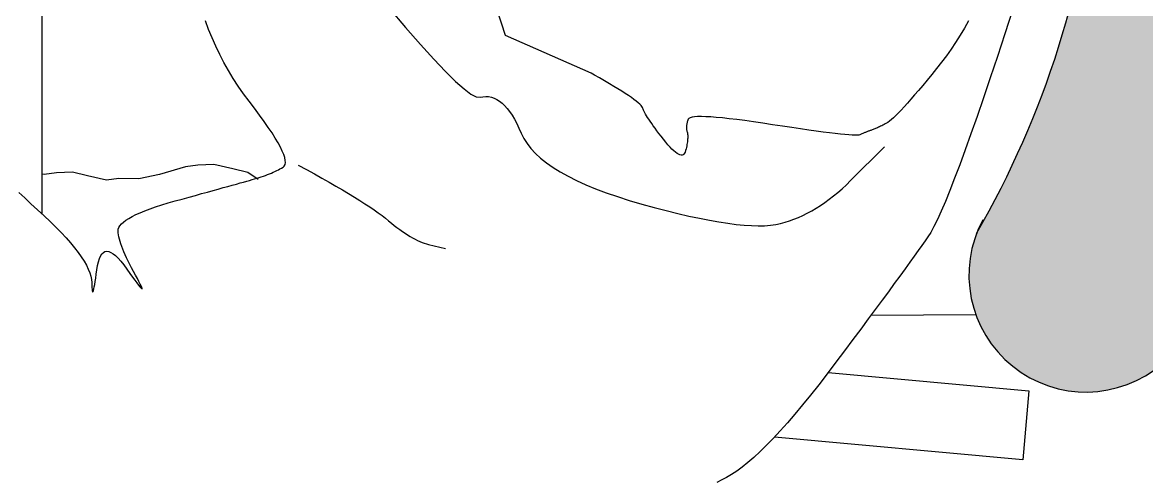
# Model space of a CAD drawing. Header units: metres. Extents: x 11076 to 23011, y 5678 to 28676.
# Drawn here: x 21451.3 to 21936.1, y 21194 to 21391.9 of the extents above; entities that cross this region are included whole.
import ezdxf

# ---------------------------------------------------------------- set-up
doc = ezdxf.new("R2010")
doc.units = ezdxf.units.M
doc.layers.add('_relleno', color=255, linetype='Continuous')
doc.layers.add('A_MOBILIARIO', color=43, linetype='Continuous')

# ---------------------------------------------------------------- blocks, each defined once
blk = doc.blocks.new('scrivania_4')
at = {"layer": '_relleno'}
h = blk.add_hatch(color=256, dxfattribs=at)
h.dxf.hatch_style = 1
h.paths.add_polyline_path([(306.1065786619657, 147.5968537224948, 0.7790627260169732), (306.0265143914617, 147.6530201407154, 0.2283376463122324), (305.9867189018244, 147.2186006464703, 0.7790627260076608), (306.0756553484757, 147.259285562644, -0.2192910785586969)])
h.paths.add_polyline_path([(307.9492241111172, 147.1371643427933, -0.2584144457870255), (307.972459003588, 147.1505767048816, 0.05748855653445815), (307.9311771274419, 147.2057308921223, 0.07147458222572707), (307.8198074093982, 147.3083614656529, 0.3117448182546531), (307.66762955652, 147.3214265222937, 0.130278918147315), (307.5646040990565, 147.2353598581201, 0.1302789181426287), (307.491130369209, 147.1230062796779, 0.3117448182621085), (307.5218410599198, 146.973387938261, 0.07147458222154818), (307.6367512382265, 146.8747375472857, 0.05748855653774858), (307.6963405605193, 146.8401645760852, -0.2584144457927703), (307.7069537606961, 146.8648042121814, 0.155221185333473), (307.8713401194878, 146.962943758394, 0.1546971684463481)])
h.paths.add_polyline_path([(307.9447306471905, 147.6981501537114, -0.2584144457761143), (307.9222341321128, 147.712767215462, 0.155221185335231), (307.8532273541898, 147.89135139754, 0.1546971684458921), (307.6946393772025, 147.997504973721, -0.258414445785298), (307.68533815749, 148.022669214158, 0.05748855653016043), (307.6240112377625, 147.9912815321083, 0.07147458222434822), (307.5040665546837, 147.8988179083368, 0.3117448182741995), (307.4655211506882, 147.7510239759694, 0.1302789181400129), (307.5329776351049, 147.6349578815409, 0.1302789181595748), (307.631328849445, 147.5435863640498, 0.311744818240129), (307.7839835076401, 147.5486212365613, 0.07147458221757984), (307.9006021948275, 147.6452459255072, 0.05748855654364877)])
h.paths.add_polyline_path([(307.8161157341381, 148.0304989102415, 0.1208603299950725), (307.7173310494479, 148.0457836684824, 0.7595602379495904), (307.6946393772025, 147.997504973721, -0.1552211853333169), (307.8536307597847, 147.8908467075054, -0.1546971684478388), (307.9222341321128, 147.712767215462, 0.7595602378830887), (307.9743260420771, 147.7242640529959, 0.1208603299973952), (307.981182036382, 147.8239888398153, 0.1031505690553961), (307.9194570037293, 147.9438760865492, 0.1031505690546811)])
h.paths.add_polyline_path([(307.6428545575026, 148.0300306425777, 0.2077532647083604), (307.6184611781438, 148.0605485521736), (307.4668137584529, 147.9393347113097, 0.2077532647084214), (307.4912071378121, 147.9088168017141)])
h.paths.add_polyline_path([(307.9669441797414, 147.6245707164586, 0.2077532647124791), (307.9425508003819, 147.6550886260549), (307.7909033806914, 147.5338747851913, 0.2077532647123779), (307.815296760051, 147.503356875595)])
h.paths.add_polyline_path([(307.6535283083105, 146.8350500910684), (307.5084730431197, 146.9640799525573, 0.2077532647121819), (307.4825067480367, 146.9348886647755), (307.6275620132278, 146.8058588032862, 0.207753264712213)])
h.paths.add_polyline_path([(307.9342831046025, 146.9065222194349, 0.1031505690686503), (308.0022345130188, 147.0229934076499, 0.1208603299970981), (308.0006384718908, 147.12294084592, 0.7595602379099566), (307.9492241111172, 147.1371643427933, -0.155221185333837), (307.8709107017935, 146.9624610073721, -0.1546971684459043), (307.7069537606961, 146.8648042121814, 0.759560238001356), (307.7270721195171, 146.8153977753981, 0.1208603299975724), (307.8265245283927, 146.8254603860465, 0.1031505690368816)])
h.paths.add_polyline_path([(307.8534603710496, 147.3519144256244, 0.2077532647123049), (307.827494075967, 147.3227231378422), (307.9725493411583, 147.1936932763527, 0.207753264711971), (307.998515636241, 147.2228845641349)])
at = {"linetype": 'Continuous'}
for p, q in [((306.1521142962048, 147.6321008567448), (306.1069183636394, 147.6319061607646)), ((306.5096710676091, 147.588428267866), (306.5096710676091, 146.8693675649483))]:
    blk.add_line(p, q, dxfattribs=at)
for points in [[(306.0910996427567, 147.5005590816618), (306.0944360650012, 147.510849852848), (306.0976312236564, 147.5205842342439), (306.1006858566518, 147.5297610194257), (306.1035994603055, 147.5383823869943), (306.1063720698041, 147.5464442139937), (306.1090036499611, 147.5539506233799), (306.1114937322802, 147.5608996707997), (306.1138427852595, 147.5672933006063), (306.116051816259, 147.573127155596), (306.1181198179167, 147.5784055929726), (306.1200463217385, 147.5831266683826), (306.121831561971, 147.5872913540024), (306.1234770144722, 147.5908972369825), (306.124980231207, 147.5939469644209), (306.126342922282, 147.5964390956442), (306.1275645840162, 147.5983758092543), (306.1288000923817, 147.600139464289), (306.1302006337066, 147.6021184519077), (306.1317671801683, 147.6043125378637), (306.1334992280856, 147.6067239007589), (306.1353977848205, 147.6093481833896), (306.1374628151882, 147.6121895087108), (306.139693616444, 147.6152449601923), (306.1420896849079, 147.6185167164358), (306.144653468614, 147.6220021303434), (306.1473825195283, 147.625703849013), (306.1502775755791, 147.629620666019), (306.1533376645896, 147.6337528156109), (306.1565647309137, 147.6380998292916), (306.1599568301965, 147.6426621755581), (306.1635159067939, 147.6474393859125), (306.1672402505985, 147.6524329010299), (306.1709950716897, 147.6574077577698), (306.1746426284283, 147.6621338186915), (306.1781826865674, 147.6666101116189), (306.1816154803548, 147.6708376087281), (306.1849424856484, 147.6748138971707), (306.1881602822361, 147.6785418582922), (306.1912725245777, 147.6820195829223), (306.1942757924619, 147.6852499524084), (306.1971730376047, 147.6882281410499), (306.1999630183957, 147.6909575338732), (306.2026467070111, 147.6934378966316), (306.205221924851, 147.6956687256434), (306.2076915884438, 147.6976493181646), (306.210051809084, 147.6993806111877), (306.2123064754771, 147.7008616677203), (306.2144531395909, 147.7020951348604), (306.2165308745618, 147.7031919463261), (306.2185774767343, 147.7042705438171)], [(306.5197553664996, 147.5792158125787), (306.5171665570572, 147.5815903017174), (306.5144492906204, 147.5840677461892), (306.5116025598265, 147.586652503197), (306.5087824407503, 147.5892452487296), (306.5061429947411, 147.5917553731806), (306.5036847254789, 147.5941806979499), (306.5014081014599, 147.5965231673899), (306.4993126541888, 147.5987808371474), (306.4973986179132, 147.6009546793985), (306.4956659926331, 147.603044694145), (306.4941138061715, 147.6050511156327), (306.492743768634, 147.6069725031903), (306.4915541699149, 147.60881029749), (306.4905469543685, 147.6105640300366), (306.4897192054643, 147.612234403573), (306.4890745776613, 147.6138195089306), (306.4886096507473, 147.6153222274552), (306.4883271070059, 147.6167408842266), (306.488225002083, 147.6180759477402), (306.4882068571744, 147.6192642607302), (306.4881727380773, 147.6202496702326), (306.4881231484744, 147.6210299976456), (306.4880566125059, 147.6216076558185), (306.4879753439602, 147.6219790254772), (306.4878781012269, 147.6221474916483), (306.4877651537392, 147.6221099035529), (306.4876354941346, 147.6218706183945), (306.4874918398802, 147.6214238382972), (306.4873322114393, 147.6207741547123), (306.4871571124906, 147.6199193890379), (306.4869650671783, 147.6188619541235), (306.4867582892878, 147.617598230695), (306.4865355372096, 147.6161316037787), (306.4862970803763, 147.614458922596), (306.4860426493562, 147.6125833379256), (306.4857473165368, 147.6107258375823), (306.4853819609837, 147.6091156201064), (306.4849495344108, 147.607747859799), (306.4844470851033, 147.606627382359), (306.483877564777, 147.6057493620865), (306.4832380217151, 147.6051186246823), (306.4825294632813, 147.6047308129428), (306.4817528264668, 147.6045898155744), (306.4809081464557, 147.6046915096222), (306.4799944158869, 147.6050402522897), (306.4790116699462, 147.6056319206218), (306.477960845624, 147.6064704033251), (306.4768410059289, 147.6075518116922), (306.4756530878524, 147.6088800344314), (306.4743963886515, 147.6104521550114), (306.4730713768224, 147.6122701177865), (306.4717826632934, 147.6140978495614), (306.4706350580584, 147.6157043722733), (306.4696290647973, 147.6170875073212), (306.4687634419017, 147.6182506397299), (306.4680404031571, 147.619190150227), (306.4674575005295, 147.6199086859096), (306.4670162098757, 147.6204038339265), (306.4667152895875, 147.6206789793068), (306.4665567192017, 147.6207295305967), (306.4665394913584, 147.6205598450006), (306.4666638754891, 147.6201667717405), (306.4669283957376, 147.6195527236659), (306.4673345279591, 147.6187152879256), (306.4678820027232, 147.6176576153002), (306.4685710894612, 147.61637655501), (306.4694003123161, 147.6148745199052), (306.4702744201397, 147.6132855518399), (306.4710939684567, 147.6117519033933), (306.4718592267011, 147.6102704237892), (306.4725689532636, 147.6088444980514), (306.4732260998583, 147.607469300483), (306.4738277147701, 147.6061496567818), (306.4743750396085, 147.6048821819222), (306.4748678049421, 147.6036700266823), (306.4753079903078, 147.6025085996098), (306.4756924097439, 147.6014017542284), (306.4760227733543, 147.6003480498657), (306.4762983432113, 147.5993486929456), (306.4765205951719, 147.5984012706185), (306.4766880533782, 147.597508195734), (306.4768014557606, 147.5966682618673), (306.4768600643886, 147.595882675444), (306.4767943047466, 147.5951188268536), (306.4765316506021, 147.5943489321853), (306.476073074133, 147.5935727571905), (306.4754166309851, 147.5927907703663), (306.4745659756175, 147.5920010625441), (306.4735176878187, 147.5912065150678), (306.4722732434468, 147.5904047150898), (306.4708321388209, 147.58959784121), (306.4691956155514, 147.5887825084028), (306.4673621977784, 147.5879611295177), (306.4653328576817, 147.587133470307), (306.4631068573301, 147.5863007371954), (306.4606854383339, 147.5854595451565), (306.4580663869076, 147.5846135134643), (306.4552511789072, 147.5837602292695), (306.4522393106538, 147.5829018711729), (306.4491955596261, 147.5820563383941), (306.4462810136604, 147.5812475622724), (306.443495438509, 147.5804745706318), (306.4408390684196, 147.5797383356494), (306.438313379251, 147.5790364444747), (306.4359159229664, 147.5783715442058), (306.4336484096741, 147.5777421941712), (306.4315103356914, 147.5771505729699), (306.4295027083811, 147.5765923234012), (306.4276242861326, 147.5760708304897), (306.4258748346986, 147.5755851220592), (306.4242557947512, 147.5751369082154), (306.422766229299, 147.5747223002518), (306.4214061031573, 147.5743454211224), (306.4201749478291, 147.5740043264741), (306.4190729975637, 147.5736999884839), (306.4180500158266, 147.5734074814472), (306.417051807008, 147.5731110625657), (306.4160788747879, 147.5728085532355), (306.4151312191664, 147.5724999534568), (306.4142093438243, 147.5721830846296), (306.4133122414007, 147.5718623039556), (306.4124404155748, 147.5715354328331), (306.4115938663483, 147.5712024712639), (306.4107740695783, 147.5708610063957), (306.4099780735489, 147.5705158639303), (306.4092092984731, 147.5701641625201), (306.4084638556408, 147.5698068391584), (306.407745633762, 147.569442956853), (306.4070517163047, 147.5690732183475), (306.4063840476231, 147.5686971551459), (306.4057397111867, 147.5683154699927), (306.4052067658715, 147.5678411132794), (306.404865926452, 147.567194976692), (306.4047194067127, 147.5663734409554), (306.4047647586206, 147.5653791531677), (306.405004195962, 147.5642084940546), (306.4054357391981, 147.5628660550665), (306.4060606299392, 147.5613484511787), (306.4068783645037, 147.5596578609911), (306.4078901845007, 147.5577908994774), (306.4090941103934, 147.5557521580895), (306.4104921217188, 147.5535370453763), (306.4120822389398, 147.551150152789), (306.4138664415934, 147.5485868888754), (306.4158427501418, 147.5458518450878), (306.4180131441237, 147.5429404299739), (306.4203756440013, 147.5398572349868), (306.4227791873693, 147.5366540882096), (306.4250660704668, 147.5333936755515), (306.4272375349021, 147.5300726119858), (306.4292940491725, 147.5266928418669), (306.4312370891341, 147.5232519523452), (306.4330632345775, 147.5197528247645), (306.4347741956065, 147.5161940184544), (306.4363702064704, 147.51257650559), (306.4378525087789, 147.5088969011458), (306.4392181508149, 147.5051600308207)], [(306.1706035741021, 147.6568890527862), (306.0839999682441, 147.6648224741566), (306.0867171528164, 147.6944840754686), (306.1937455534078, 147.6846796176509)], [(306.399162083618, 147.567441962371), (306.3956215558285, 147.5693586522202), (306.3922282369206, 147.5712203280209), (306.3889830990695, 147.5730267555246), (306.3858851700991, 147.5747781689806), (306.3829359258673, 147.5764721555388), (306.3801338905153, 147.5781111280485), (306.377480036221, 147.579694852262), (306.3749721843817, 147.5812228244977), (306.3726142237058, 147.5826941077648), (306.3704032376629, 147.5841094048064), (306.3683404326769, 147.5854694535519), (306.3664238643944, 147.5867747224975), (306.3646569530276, 147.5880223302956), (306.3630362783636, 147.5892151582948), (306.3615647569343, 147.5903525037493), (306.3602394722077, 147.5914350694029), (306.3590002899593, 147.5924608868108), (306.3577809382816, 147.5934366667479), (306.3565828930325, 147.5943599963648), (306.3554054162835, 147.595232082087), (306.3542499838925, 147.5960505110634), (306.3531151200016, 147.5968176961451), (306.3520015625402, 147.5975324309056), (306.3509076014009, 147.5981961560201), (306.3498366567967, 147.598805990141), (306.3487853085164, 147.5993648146141), (306.3477562388409, 147.5998709545202), (306.346746999737, 147.6003270569545), (306.3457595707434, 147.6007285304677), (306.3447929444967, 147.6010797322624), (306.3438476246804, 147.6013784837369), (306.3429216669385, 147.6016252533873), (306.335608952488, 147.6033872668295)], [(306.3599420038911, 147.4997322929039), (306.3528420866071, 147.5081064289534), (306.3464288403513, 147.5154541557749), (306.3407027336182, 147.5217774177254), (306.3356625599847, 147.5270754768735), (306.3313083194491, 147.5313483332211), (306.3276419563665, 147.5345955182702), (306.3246617606312, 147.5368184726949), (306.3223674979938, 147.5380162243191), (306.3207594027037, 147.538189745318), (306.3195057224759, 147.5379301959265), (306.3182700432055, 147.5378350027504), (306.3170540749982, 147.5379027251165), (306.3158570799253, 147.5381345694504), (306.314680533844, 147.538528122901), (306.3135212507916, 147.5390872389926), (306.3123824167308, 147.5398080642017), (306.3112615836274, 147.5406932456262), (306.3101611995155, 147.5417401361692), (306.309078816362, 147.5429513829267), (306.3080171164477, 147.5443253109788), (306.3069734174908, 147.5458635952464), (306.3059491953493, 147.5475638228791), (306.3049439463414, 147.5494281724796), (306.3039584083974, 147.5514554376223), (306.30299087141, 147.5536470589814), (306.3018911415068, 147.5558962479772), (306.300504866673, 147.5581003038033), (306.2988330190867, 147.5602589922119), (306.2968738886404, 147.5623737538763), (306.2946299233702, 147.5644419416976), (306.2920977030637, 147.5664664370233), (306.2892806479333, 147.568444358506), (306.2861753377667, 147.5703785874912), (306.2827861649532, 147.5722660083866), (306.2791097092797, 147.5741095025378), (306.2751474466052, 147.5759066570936), (306.2708979010724, 147.5776598849052), (306.2663635207139, 147.5793665388746), (306.2615408853201, 147.5810295003475), (306.2564334151023, 147.5826458879774), (306.2510386620254, 147.5842183488621), (306.245614346469, 147.5857022712826), (306.2404137612414, 147.587060282066), (306.235437175774, 147.5882892304335), (306.2306850585639, 147.5893910607392), (306.2261588854692, 147.5903633601347), (306.2218552362776, 147.5912090099637), (306.217776793271, 147.5919263353062), (306.2139218463456, 147.5925167768355), (306.2102928435345, 147.5929776874527), (306.2068873368037, 147.5933117142567), (306.2037068020111, 147.5935164443972), (306.2007490253693, 147.5935954971492), (306.1980169585943, 147.5935440468129), (306.1955095943242, 147.5933664505919), (306.1932264640629, 147.5930607641321), (306.1911665956343, 147.5926272216821), (306.1892238226949, 147.592086261141), (306.1872875513302, 147.5914655589577), (306.185357816724, 147.590760992176), (306.1834353216202, 147.5899754773272), (306.1815215418776, 147.5891066015611), (306.1796128230365, 147.5881562740469), (306.1777118473785, 147.5871228198639), (306.1758171390468, 147.5860086518614), (306.1739309118277, 147.5848101507654), (306.1720509519348, 147.5835309358499), (306.1701787352251, 147.5821685942656), (306.1683115794169, 147.5807248009323), (306.1664529047214, 147.5791966745064), (306.1646007315996, 147.5775888064372), (306.1627560674135, 147.5758968395221), (306.160916932625, 147.5741253652122), (306.1462429442684, 147.5596077933878)], [(306.4164944985962, 147.5737010255598), (306.420912444097, 147.5706317333688), (306.4274133908568, 147.569065317005), (306.4355378729972, 147.5671077064844), (306.4424953691062, 147.5674360628491), (306.447826647551, 147.5681572882922), (306.4589476981439, 147.57149404341), (306.4679855132292, 147.5733269505236), (306.4765677511425, 147.5732648506601), (306.4818997675168, 147.5739848696776), (306.4900252218342, 147.5720270249094), (306.496525196417, 147.5704608427941), (306.5034819545965, 147.5707904055835), (306.5088139709708, 147.5715104246019), (306.5096710676091, 147.5713039054208)], [(306.110058816523, 147.5051681724726), (306.1118739473416, 147.5083597822722), (306.1137399952534, 147.5114681487548), (306.1156552501509, 147.5144947125946), (306.1176221600711, 147.5174368266935), (306.1196394834017, 147.5202978760772), (306.1217077238246, 147.5230756821456), (306.123825171235, 147.5257716855695), (306.1259205761946, 147.5283505944581), (306.1279148766664, 147.530783113858), (306.1298107549339, 147.5330675688465), (306.1316067351374, 147.5352063722748), (306.1333050310661, 147.5371959048689), (306.1349024567537, 147.5390400201504), (306.1364002538123, 147.540735333092), (306.1377991249849, 147.5422847602258), (306.1390993397047, 147.5436851507729), (306.1402996563613, 147.544939889759), (306.1414003443881, 147.546045826406), (306.1424021065288, 147.5470058772453), (306.1433042400397, 147.5478171257446), (306.1441074476645, 147.5484824884361), (306.1448110266595, 147.5489990487886), (306.1454156797693, 147.5493697233323), (306.1459633151992, 147.5496574461786), (306.1464930885033, 147.5499350722675), (306.1470069792224, 147.550198010149), (306.1475039799918, 147.5504506170264), (306.1479850981762, 147.5506885356963), (306.1484488579156, 147.550914179008), (306.1488972035643, 147.5511270784655), (306.1493272185919, 147.5513279368133), (306.1497423232106, 147.5515138727051), (306.1501405378806, 147.5516894775919), (306.1505218977875, 147.5518506285198), (306.150886133498, 147.5520004762666), (306.1512344866217, 147.5521356358058), (306.1515657155499, 147.5522594921631), (306.1518812961388, 147.5523696324899), (306.1521797525322, 147.5524684696356), (306.1524712398088, 147.5525597284295), (306.1527638983264, 147.5526558481079), (306.1530570253392, 147.5527539121395), (306.1533493792379, 147.5528573055517), (306.1536441459868, 147.5529621748219), (306.1539379053741, 147.5530714012957), (306.1542343118583, 147.5531830758036), (306.1545297109817, 147.5532991075152), (306.154827288706, 147.5534156429076), (306.1551250654941, 147.553537273433), (306.1554245172031, 147.5536615862402), (306.1557229615503, 147.553790256251), (306.1560238187469, 147.5539204021197), (306.1563236685818, 147.5540549051921), (306.1566261655146, 147.5541918562994), (306.1569276550856, 147.5543331646095), (306.1573596154205, 147.5544481788202), (306.1580469184712, 147.5545129824977), (306.1589900679185, 147.5545253970386), (306.1601895322576, 147.5544873667986), (306.1616455809219, 147.5543957409973), (306.1633579444781, 147.5542536704152), (306.1653263886785, 147.5540601828734), (306.167549941347, 147.5538155126205), (306.1700310505169, 147.5535170125595), (306.1727675024024, 147.5531683019653), (306.1757607728607, 147.5527669679868), (306.1790096202824, 147.5523163956514), (306.1825150520301, 147.5518122277554), (306.1862765644212, 147.5512566429006), (306.1902941574565, 147.5506496410871), (306.1945680653837, 147.549992194492), (306.1988370772426, 147.5493400420919), (306.2028408838771, 147.5487569345278), (306.2065787825443, 147.5482399552693), (306.2100505038109, 147.5477922550945), (306.2132570550386, 147.5474094767997), (306.2161964566897, 147.547096211837), (306.2188701846201, 147.5468500473562), (306.2212784730793, 147.5466719555343), (306.2234206193236, 147.546559019841), (306.2252975603435, 147.5465151289836), (306.2269088276437, 147.5465383386081), (306.2282536832956, 147.5466298551401), (306.2293336031564, 147.5467872657291), (306.2301461391928, 147.5470132174732), (306.2306930015086, 147.5473062696992), (306.2309744243532, 147.5476673945841), (306.2311166268412, 147.5480569218007), (306.2312421384452, 147.5484412131455), (306.2313536414451, 147.5488185936965), (306.2314494257382, 147.549190504129), (306.2315309671797, 147.5495545315907), (306.2315970241618, 147.54991406111), (306.2316488382933, 147.5502657076595), (306.231684933716, 147.5506118840894), (306.2317067862889, 147.5509501775496), (306.2317129201531, 147.5512830008893), (306.2317050454151, 147.5516089134362), (306.2316802455446, 147.5519286179351), (306.2316424092471, 147.5522411773927), (306.2315878820657, 147.5525485009784), (306.2315193462812, 147.5528489137723), (306.2314350917889, 147.5531438564449), (306.2313527112804, 147.5534465765331), (306.2312861078037, 147.5537763536959), (306.2312360192875, 147.5541319815075), (306.2312019420508, 147.5545156385706), (306.2311851177049, 147.5549239398579), (306.2311840703899, 147.5553592982196), (306.2311995380353, 147.5558205072311), (306.2312310169611, 147.5563097454933), (306.2312795145283, 147.5568226558034), (306.2313437891273, 147.5573626231871), (306.2314255508638, 147.557928206973), (306.2315223517037, 147.5585220542571), (306.2316364054325, 147.5591405457662), (306.2317662361932, 147.5597860943499), (306.2319125819151, 147.5604574935824), (306.2320759110937, 147.5611566878188), (306.232273887744, 147.5618033030405), (306.2325258156181, 147.5623237704713), (306.2328302540438, 147.5627163800036), (306.2331876715164, 147.5629830759926), (306.2335995438937, 147.5631214455871), (306.2340643953187, 147.5631339016372), (306.234582963719, 147.5630192377193), (306.2351535389892, 147.5627788945048), (306.2357793070935, 147.562409018472), (306.2364570820675, 147.5619134631434), (306.2371885740179, 147.5612907878449), (306.2379728107674, 147.560541226826), (306.2388115024216, 147.5596633394134), (306.2397031731227, 147.5586595384566), (306.240647588623, 147.5575288517794), (306.2416449831701, 147.5562722515579), (306.2426409842758, 147.5549799854089), (306.2435770261247, 147.5537505116781), (306.2444545845767, 147.5525814175135), (306.2452721837719, 147.5514751157671), (306.2460322717463, 147.5504289593391), (306.2467311940393, 147.5494448573991), (306.2473716329343, 147.548521135026), (306.2479521125736, 147.5476602050712), (306.2484748467434, 147.5468584482578), (306.2489385938345, 147.5461192496132), (306.2493428853497, 147.5454406647841), (306.2496869833624, 147.5448239001953), (306.2499735701524, 147.5442672809259), (306.2502001976875, 147.5437734540728), (306.2503671353991, 147.5433392688583), (306.2504753202795, 147.5429686139896), (306.2506232940416, 147.5425966008643), (306.2509071151801, 147.5421651109318), (306.2513287280483, 147.5416736756979), (306.2518854503626, 147.5411239700816), (306.2525804680874, 147.5405121405611), (306.2534105952602, 147.5398420406591), (306.2543785141609, 147.5391119954547), (306.2554822804379, 147.5383224734442), (306.2567233699485, 147.5374710617771), (306.2581007753308, 147.5365621176579), (306.2596157381952, 147.5355922560584), (306.2612667826827, 147.5345638898298), (306.2630551504037, 147.5334736339446), (306.2649788618194, 147.532326079855), (306.2670401307171, 147.5311176082869), (306.269237481238, 147.5298506320878), (306.2714615842153, 147.5285751525917), (306.2727693769377, 147.527824450035), (306.3098449918782, 147.5115149310377), (306.3225820335567, 147.4720553962052)]]:
    blk.add_lwpolyline(points, dxfattribs=at)
blk.add_lwpolyline([(306.1038823623519, 147.5909582490987, 0.8320858749359633), (306.0265143914607, 147.6530201407146, 0.2283376463113106), (305.9867189018242, 147.2186006464708, 0.8320858749356619), (306.074075059669, 147.2655727977665)], format="xyb", dxfattribs=at)
blk.add_arc((306.4574508632479, 147.3945112147285), 0.4050355442202765, 150.0286239668268, 199.5033028697075, dxfattribs=at)

msp = doc.modelspace()

# ---------------------------------------------------------------- block references
at = {"layer": 'A_MOBILIARIO', "xscale": 1000, "yscale": 1000, "zscale": 1000, "rotation": 180}
msp.add_blockref('scrivania_4', (327969.4135950124, 168897.8614237837), dxfattribs=at)

doc.saveas('drawing.dxf')
